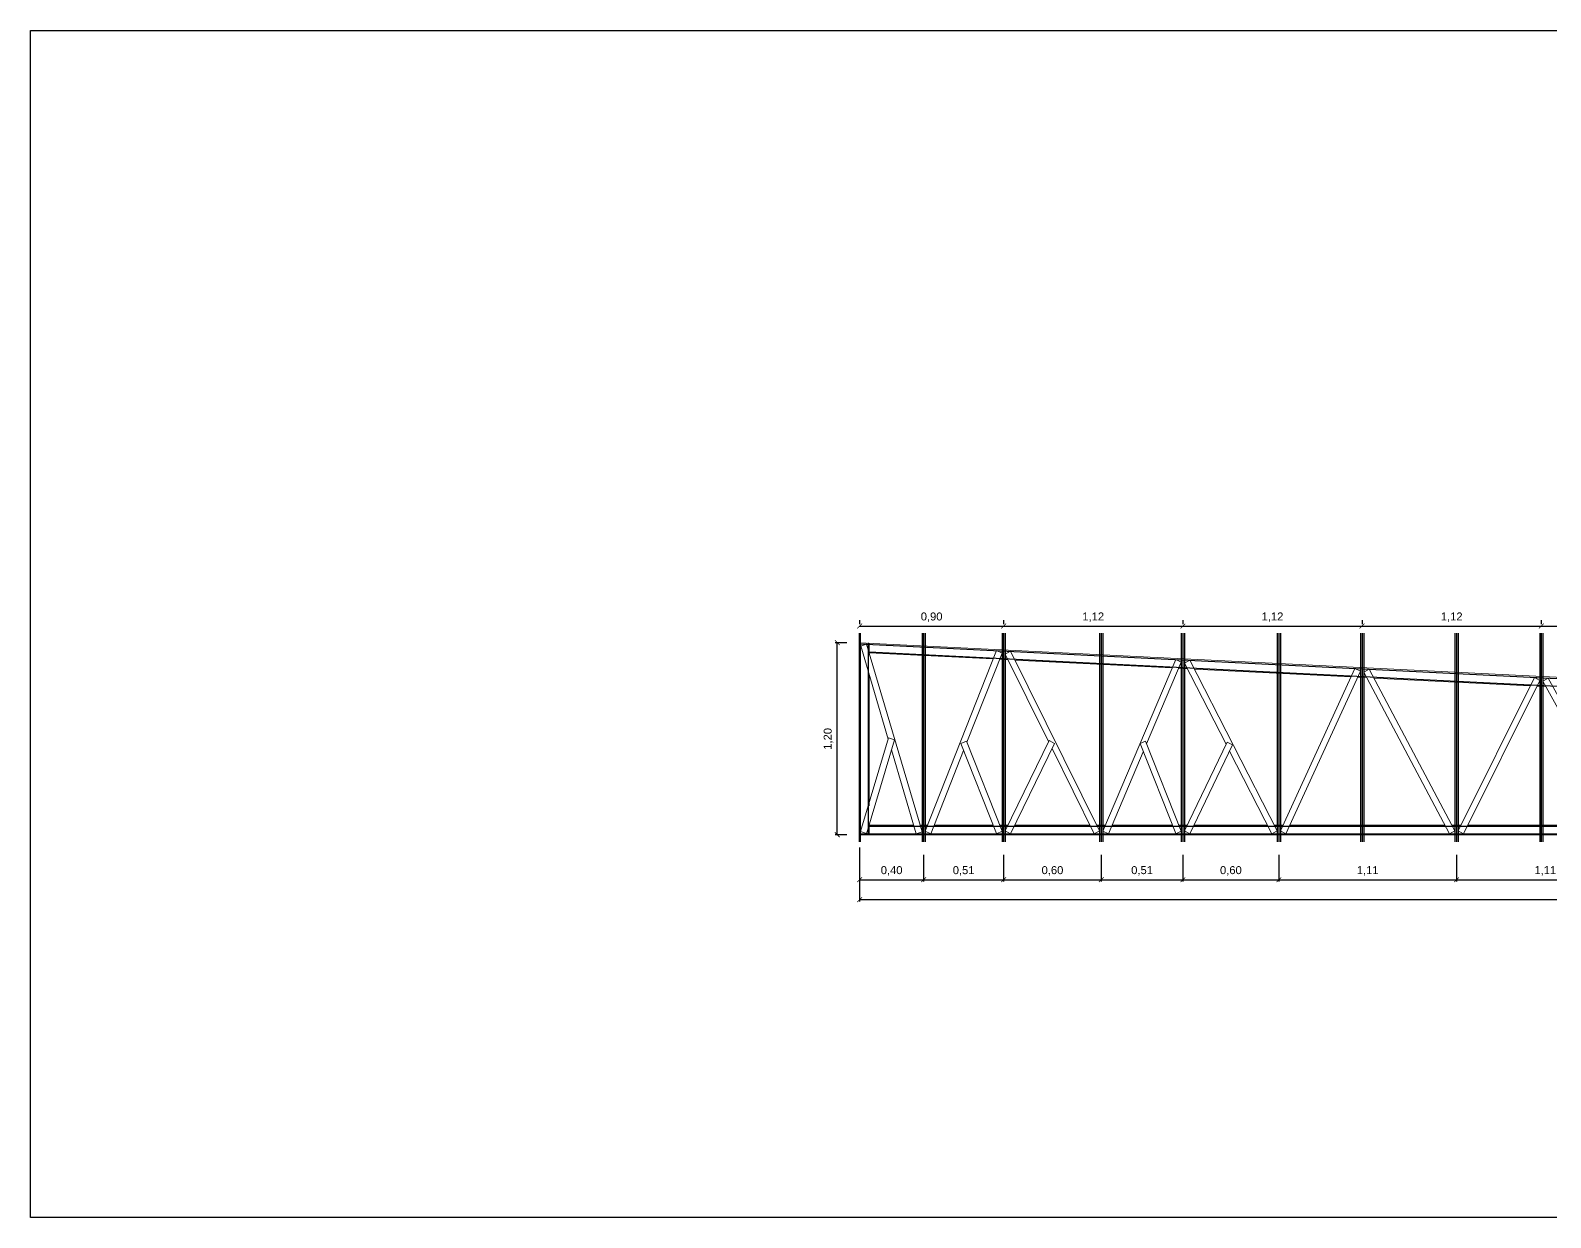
# Model space of a CAD drawing. Header units: millimetres. Extents: x 265 to 899, y -178 to 32.
# Drawn here: x 805.09 to 814.59, y -122.68 to -115.26 of the extents above; entities that cross this region are included whole.
import ezdxf

# ---------------------------------------------------------------- set-up
doc = ezdxf.new("R2010")
doc.units = ezdxf.units.MM
doc.header["$LTSCALE"] = 0.1
doc.header["$MEASUREMENT"] = 0
doc.header["$PDMODE"] = 3
doc.header["$PDSIZE"] = 0.1
doc.linetypes.add('CONTINUA', pattern=[200, 100, 100])
doc.layers.get('DEFPOINTS').update_dxf_attribs({"color": 1})
for name, color, linetype, lineweight in [('00_EST_ANGULARES', 4, 'CONTINUA', 20), ('00_EST_Cotas', 6, 'Continuous', 9), ('00_EST_Viga', 5, 'Continuous', 20), ('00_EST_Viga_Montante', 5, 'Continuous', 20)]:
    doc.layers.add(name, color=color, linetype=linetype, lineweight=lineweight)
doc.layers.add('00_EST_Aux', color=7, linetype='Continuous', true_color=0xd02fca, plot=False)
doc.layers.add('00_EST_NoImprimir', color=1, linetype='Continuous', plot=False)
doc.styles.add('Arial1_50', font='arial.ttf', dxfattribs={"height": 0.05})
doc.dimstyles.new('Cota 1-25-Andres', dxfattribs={"dimtxt": 0.05, "dimasz": 0.03, "dimexe": 0.012, "dimexo": 0.08, "dimgap": 0.025, "dimtad": 1, "dimzin": 0, "dimtxsty": 'Arial1_50', "dimblk1": 'ARCHTICK', "dimblk2": 'ARCHTICK', "dimsah": 1, "dimcen": 0.09, "dimclrd": 256, "dimclre": 256, "dimclrt": 256, "dimazin": 0, "dimtfac": 1, "dimtofl": 0, "dimtmove": 0, "dimatfit": 3, "dimldrblk": 'ARCHTICK', "dimfxl": 1, "dimtolj": 1, "dimtzin": 0, "dimarcsym": 0})

# ---------------------------------------------------------------- blocks, each defined once
blk = doc.blocks.new('_ARCHTICK')
at = {"color": 0, "linetype": 'ByBlock', "const_width": 0.15}
blk.add_lwpolyline([(-0.5, -0.5), (0.5, 0.5)], dxfattribs=at)
blk = doc.blocks.new('*D203')
at = {"layer": '00_EST_Cotas', "lineweight": -2, "transparency": 16777216}
for p, q in [((812.8928, -120.4099), (812.8928, -120.5774)), ((814.0028, -120.4099), (814.0028, -120.5774)), ((812.8928, -120.5654), (814.0028, -120.5654))]:
    blk.add_line(p, q, dxfattribs=at)
at = {"layer": 'DEFPOINTS', "color": 0, "transparency": 16777216}
for p in [(812.8928, -120.3299), (814.0028, -120.3299), (814.0028, -120.5654)]:
    blk.add_point(p, dxfattribs=at)
at = {"layer": '00_EST_Cotas', "lineweight": -2, "transparency": 16777216, "xscale": 0.03, "yscale": 0.03, "zscale": 0.03, "rotation": 180}
blk.add_blockref('_ARCHTICK', (812.8928, -120.5654), dxfattribs=at)
at = {"layer": '00_EST_Cotas', "lineweight": -2, "transparency": 16777216, "xscale": 0.03, "yscale": 0.03, "zscale": 0.03}
blk.add_blockref('_ARCHTICK', (814.0028, -120.5654), dxfattribs=at)
at = {"layer": '00_EST_Cotas', "transparency": 16777216, "insert": (813.4478, -120.5104), "char_height": 0.05, "attachment_point": 5, "style": 'Arial1_50'}
blk.add_mtext('\\A1;1,11', dxfattribs=at)
blk = doc.blocks.new('*D204')
at = {"layer": '00_EST_Cotas', "lineweight": -2, "transparency": 16777216}
for p, q in [((814.0028, -120.4099), (814.0028, -120.5774)), ((815.1128, -120.4099), (815.1128, -120.5774)), ((814.0028, -120.5654), (815.1128, -120.5654))]:
    blk.add_line(p, q, dxfattribs=at)
at = {"layer": 'DEFPOINTS', "color": 0, "transparency": 16777216}
for p in [(814.0028, -120.3299), (815.1128, -120.3299), (815.1128, -120.5654)]:
    blk.add_point(p, dxfattribs=at)
at = {"layer": '00_EST_Cotas', "lineweight": -2, "transparency": 16777216, "xscale": 0.03, "yscale": 0.03, "zscale": 0.03, "rotation": 180}
blk.add_blockref('_ARCHTICK', (814.0028, -120.5654), dxfattribs=at)
at = {"layer": '00_EST_Cotas', "lineweight": -2, "transparency": 16777216, "xscale": 0.03, "yscale": 0.03, "zscale": 0.03}
blk.add_blockref('_ARCHTICK', (815.1128, -120.5654), dxfattribs=at)
at = {"layer": '00_EST_Cotas', "transparency": 16777216, "insert": (814.5578, -120.5104), "char_height": 0.05, "attachment_point": 5, "style": 'Arial1_50'}
blk.add_mtext('\\A1;1,11', dxfattribs=at)
blk = doc.blocks.new('*D212')
at = {"layer": '00_EST_Cotas', "lineweight": -2, "transparency": 16777216}
for p, q in [((810.2728, -118.9445), (810.2728, -118.9682)), ((810.2728, -118.9802), (811.1728, -118.9802)), ((811.1728, -118.9445), (811.1728, -118.9682))]:
    blk.add_line(p, q, dxfattribs=at)
at = {"layer": 'DEFPOINTS', "color": 0, "transparency": 16777216}
for p in [(810.2728, -119.0245), (811.1728, -118.9802), (811.1728, -119.0245)]:
    blk.add_point(p, dxfattribs=at)
at = {"layer": '00_EST_Cotas', "lineweight": -2, "transparency": 16777216, "xscale": 0.03, "yscale": 0.03, "zscale": 0.03, "rotation": 180}
blk.add_blockref('_ARCHTICK', (810.2728, -118.9802), dxfattribs=at)
at = {"layer": '00_EST_Cotas', "lineweight": -2, "transparency": 16777216, "xscale": 0.03, "yscale": 0.03, "zscale": 0.03}
blk.add_blockref('_ARCHTICK', (811.1728, -118.9802), dxfattribs=at)
at = {"layer": '00_EST_Cotas', "transparency": 16777216, "insert": (810.7228, -118.9251), "char_height": 0.05, "attachment_point": 5, "style": 'Arial1_50'}
blk.add_mtext('\\A1;0,90', dxfattribs=at)
blk = doc.blocks.new('*D213')
at = {"layer": '00_EST_Cotas', "lineweight": -2, "transparency": 16777216}
for p, q in [((811.1728, -118.9445), (811.1728, -118.9682)), ((811.1728, -118.9802), (812.2927, -118.9802)), ((812.2927, -118.9445), (812.2927, -118.9682))]:
    blk.add_line(p, q, dxfattribs=at)
at = {"layer": 'DEFPOINTS', "color": 0, "transparency": 16777216}
for p in [(811.1728, -119.0245), (812.2927, -118.9802), (812.2927, -119.0245)]:
    blk.add_point(p, dxfattribs=at)
at = {"layer": '00_EST_Cotas', "lineweight": -2, "transparency": 16777216, "xscale": 0.03, "yscale": 0.03, "zscale": 0.03, "rotation": 180}
blk.add_blockref('_ARCHTICK', (811.1728, -118.9802), dxfattribs=at)
at = {"layer": '00_EST_Cotas', "lineweight": -2, "transparency": 16777216, "xscale": 0.03, "yscale": 0.03, "zscale": 0.03}
blk.add_blockref('_ARCHTICK', (812.2927, -118.9802), dxfattribs=at)
at = {"layer": '00_EST_Cotas', "transparency": 16777216, "insert": (811.7327, -118.9251), "char_height": 0.05, "attachment_point": 5, "style": 'Arial1_50'}
blk.add_mtext('\\A1;1,12', dxfattribs=at)
blk = doc.blocks.new('*D214')
at = {"layer": '00_EST_Cotas', "lineweight": -2, "transparency": 16777216}
for p, q in [((812.2927, -118.9445), (812.2927, -118.9682)), ((812.2927, -118.9802), (813.4128, -118.9802)), ((813.4128, -118.9445), (813.4128, -118.9682))]:
    blk.add_line(p, q, dxfattribs=at)
at = {"layer": 'DEFPOINTS', "color": 0, "transparency": 16777216}
for p in [(812.2927, -119.0245), (813.4128, -118.9802), (813.4128, -119.0245)]:
    blk.add_point(p, dxfattribs=at)
at = {"layer": '00_EST_Cotas', "lineweight": -2, "transparency": 16777216, "xscale": 0.03, "yscale": 0.03, "zscale": 0.03, "rotation": 180}
blk.add_blockref('_ARCHTICK', (812.2927, -118.9802), dxfattribs=at)
at = {"layer": '00_EST_Cotas', "lineweight": -2, "transparency": 16777216, "xscale": 0.03, "yscale": 0.03, "zscale": 0.03}
blk.add_blockref('_ARCHTICK', (813.4128, -118.9802), dxfattribs=at)
at = {"layer": '00_EST_Cotas', "transparency": 16777216, "insert": (812.8528, -118.9251), "char_height": 0.05, "attachment_point": 5, "style": 'Arial1_50'}
blk.add_mtext('\\A1;1,12', dxfattribs=at)
blk = doc.blocks.new('*D215')
at = {"layer": '00_EST_Cotas', "lineweight": -2, "transparency": 16777216}
for p, q in [((813.4128, -118.9445), (813.4128, -118.9682)), ((813.4128, -118.9802), (814.5328, -118.9802)), ((814.5328, -118.9445), (814.5328, -118.9682))]:
    blk.add_line(p, q, dxfattribs=at)
at = {"layer": 'DEFPOINTS', "color": 0, "transparency": 16777216}
for p in [(813.4128, -119.0245), (814.5328, -118.9802), (814.5328, -119.0245)]:
    blk.add_point(p, dxfattribs=at)
at = {"layer": '00_EST_Cotas', "lineweight": -2, "transparency": 16777216, "xscale": 0.03, "yscale": 0.03, "zscale": 0.03, "rotation": 180}
blk.add_blockref('_ARCHTICK', (813.4128, -118.9802), dxfattribs=at)
at = {"layer": '00_EST_Cotas', "lineweight": -2, "transparency": 16777216, "xscale": 0.03, "yscale": 0.03, "zscale": 0.03}
blk.add_blockref('_ARCHTICK', (814.5328, -118.9802), dxfattribs=at)
at = {"layer": '00_EST_Cotas', "transparency": 16777216, "insert": (813.9728, -118.9251), "char_height": 0.05, "attachment_point": 5, "style": 'Arial1_50'}
blk.add_mtext('\\A1;1,12', dxfattribs=at)
blk = doc.blocks.new('*D216')
at = {"layer": '00_EST_Cotas', "lineweight": -2, "transparency": 16777216}
for p, q in [((814.5328, -118.9445), (814.5328, -118.9682)), ((814.5328, -118.9802), (815.6528, -118.9802)), ((815.6528, -118.9445), (815.6528, -118.9682))]:
    blk.add_line(p, q, dxfattribs=at)
at = {"layer": 'DEFPOINTS', "color": 0, "transparency": 16777216}
for p in [(814.5328, -119.0245), (815.6528, -118.9802), (815.6528, -119.0245)]:
    blk.add_point(p, dxfattribs=at)
at = {"layer": '00_EST_Cotas', "lineweight": -2, "transparency": 16777216, "xscale": 0.03, "yscale": 0.03, "zscale": 0.03, "rotation": 180}
blk.add_blockref('_ARCHTICK', (814.5328, -118.9802), dxfattribs=at)
at = {"layer": '00_EST_Cotas', "lineweight": -2, "transparency": 16777216, "xscale": 0.03, "yscale": 0.03, "zscale": 0.03}
blk.add_blockref('_ARCHTICK', (815.6528, -118.9802), dxfattribs=at)
at = {"layer": '00_EST_Cotas', "transparency": 16777216, "insert": (815.0928, -118.9251), "char_height": 0.05, "attachment_point": 5, "style": 'Arial1_50'}
blk.add_mtext('\\A1;1,12', dxfattribs=at)
blk = doc.blocks.new('*D223')
at = {"layer": '00_EST_Cotas', "lineweight": -2, "transparency": 16777216}
for p, q in [((810.2728, -120.4099), (810.2728, -120.5774)), ((810.6728, -120.4099), (810.6728, -120.5774)), ((810.2728, -120.5654), (810.6728, -120.5654))]:
    blk.add_line(p, q, dxfattribs=at)
at = {"layer": 'DEFPOINTS', "color": 0, "transparency": 16777216}
for p in [(810.2728, -120.3299), (810.6728, -120.3299), (810.6728, -120.5654)]:
    blk.add_point(p, dxfattribs=at)
at = {"layer": '00_EST_Cotas', "lineweight": -2, "transparency": 16777216, "xscale": 0.03, "yscale": 0.03, "zscale": 0.03, "rotation": 180}
blk.add_blockref('_ARCHTICK', (810.2728, -120.5654), dxfattribs=at)
at = {"layer": '00_EST_Cotas', "lineweight": -2, "transparency": 16777216, "xscale": 0.03, "yscale": 0.03, "zscale": 0.03}
blk.add_blockref('_ARCHTICK', (810.6728, -120.5654), dxfattribs=at)
at = {"layer": '00_EST_Cotas', "transparency": 16777216, "insert": (810.4728, -120.5104), "char_height": 0.05, "attachment_point": 5, "style": 'Arial1_50'}
blk.add_mtext('\\A1;0,40', dxfattribs=at)
blk = doc.blocks.new('*D224')
at = {"layer": '00_EST_Cotas', "lineweight": -2, "transparency": 16777216}
for p, q in [((810.6728, -120.4099), (810.6728, -120.5774)), ((811.1728, -120.4099), (811.1728, -120.5774)), ((810.6728, -120.5654), (811.1728, -120.5654))]:
    blk.add_line(p, q, dxfattribs=at)
at = {"layer": 'DEFPOINTS', "color": 0, "transparency": 16777216}
for p in [(810.6728, -120.3299), (811.1728, -120.3299), (811.1728, -120.5654)]:
    blk.add_point(p, dxfattribs=at)
at = {"layer": '00_EST_Cotas', "lineweight": -2, "transparency": 16777216, "xscale": 0.03, "yscale": 0.03, "zscale": 0.03, "rotation": 180}
blk.add_blockref('_ARCHTICK', (810.6728, -120.5654), dxfattribs=at)
at = {"layer": '00_EST_Cotas', "lineweight": -2, "transparency": 16777216, "xscale": 0.03, "yscale": 0.03, "zscale": 0.03}
blk.add_blockref('_ARCHTICK', (811.1728, -120.5654), dxfattribs=at)
at = {"layer": '00_EST_Cotas', "transparency": 16777216, "insert": (810.9228, -120.5104), "char_height": 0.05, "attachment_point": 5, "style": 'Arial1_50'}
blk.add_mtext('\\A1;0,51', dxfattribs=at)
blk = doc.blocks.new('*D225')
at = {"layer": '00_EST_Cotas', "lineweight": -2, "transparency": 16777216}
for p, q in [((811.1728, -120.4099), (811.1728, -120.5774)), ((811.7828, -120.4099), (811.7828, -120.5774)), ((811.1728, -120.5654), (811.7828, -120.5654))]:
    blk.add_line(p, q, dxfattribs=at)
at = {"layer": 'DEFPOINTS', "color": 0, "transparency": 16777216}
for p in [(811.1728, -120.3299), (811.7828, -120.3299), (811.7828, -120.5654)]:
    blk.add_point(p, dxfattribs=at)
at = {"layer": '00_EST_Cotas', "lineweight": -2, "transparency": 16777216, "xscale": 0.03, "yscale": 0.03, "zscale": 0.03, "rotation": 180}
blk.add_blockref('_ARCHTICK', (811.1728, -120.5654), dxfattribs=at)
at = {"layer": '00_EST_Cotas', "lineweight": -2, "transparency": 16777216, "xscale": 0.03, "yscale": 0.03, "zscale": 0.03}
blk.add_blockref('_ARCHTICK', (811.7828, -120.5654), dxfattribs=at)
at = {"layer": '00_EST_Cotas', "transparency": 16777216, "insert": (811.4778, -120.5104), "char_height": 0.05, "attachment_point": 5, "style": 'Arial1_50'}
blk.add_mtext('\\A1;0,60', dxfattribs=at)
blk = doc.blocks.new('*D226')
at = {"layer": '00_EST_Cotas', "lineweight": -2, "transparency": 16777216}
for p, q in [((811.7828, -120.4099), (811.7828, -120.5774)), ((812.2927, -120.4099), (812.2927, -120.5774)), ((811.7828, -120.5654), (812.2927, -120.5654))]:
    blk.add_line(p, q, dxfattribs=at)
at = {"layer": 'DEFPOINTS', "color": 0, "transparency": 16777216}
for p in [(811.7828, -120.3299), (812.2927, -120.3299), (812.2927, -120.5654)]:
    blk.add_point(p, dxfattribs=at)
at = {"layer": '00_EST_Cotas', "lineweight": -2, "transparency": 16777216, "xscale": 0.03, "yscale": 0.03, "zscale": 0.03, "rotation": 180}
blk.add_blockref('_ARCHTICK', (811.7828, -120.5654), dxfattribs=at)
at = {"layer": '00_EST_Cotas', "lineweight": -2, "transparency": 16777216, "xscale": 0.03, "yscale": 0.03, "zscale": 0.03}
blk.add_blockref('_ARCHTICK', (812.2927, -120.5654), dxfattribs=at)
at = {"layer": '00_EST_Cotas', "transparency": 16777216, "insert": (812.0378, -120.5104), "char_height": 0.05, "attachment_point": 5, "style": 'Arial1_50'}
blk.add_mtext('\\A1;0,51', dxfattribs=at)
blk = doc.blocks.new('*D227')
at = {"layer": '00_EST_Cotas', "lineweight": -2, "transparency": 16777216}
for p, q in [((812.2927, -120.4099), (812.2927, -120.5774)), ((812.8928, -120.4099), (812.8928, -120.5774)), ((812.2927, -120.5654), (812.8928, -120.5654))]:
    blk.add_line(p, q, dxfattribs=at)
at = {"layer": 'DEFPOINTS', "color": 0, "transparency": 16777216}
for p in [(812.2927, -120.3299), (812.8928, -120.3299), (812.8928, -120.5654)]:
    blk.add_point(p, dxfattribs=at)
at = {"layer": '00_EST_Cotas', "lineweight": -2, "transparency": 16777216, "xscale": 0.03, "yscale": 0.03, "zscale": 0.03, "rotation": 180}
blk.add_blockref('_ARCHTICK', (812.2927, -120.5654), dxfattribs=at)
at = {"layer": '00_EST_Cotas', "lineweight": -2, "transparency": 16777216, "xscale": 0.03, "yscale": 0.03, "zscale": 0.03}
blk.add_blockref('_ARCHTICK', (812.8928, -120.5654), dxfattribs=at)
at = {"layer": '00_EST_Cotas', "transparency": 16777216, "insert": (812.5928, -120.5104), "char_height": 0.05, "attachment_point": 5, "style": 'Arial1_50'}
blk.add_mtext('\\A1;0,60', dxfattribs=at)
blk = doc.blocks.new('*D342')
at = {"layer": '00_EST_Cotas', "lineweight": -2, "transparency": 16777216}
for p, q in [((810.2728, -120.3645), (810.2728, -120.702)), ((822.1728, -120.3645), (822.1728, -120.702)), ((810.2728, -120.69), (822.1728, -120.69))]:
    blk.add_line(p, q, dxfattribs=at)
at = {"layer": 'DEFPOINTS', "color": 0, "transparency": 16777216}
for p in [(810.2728, -120.2845), (822.1728, -120.2845), (822.1728, -120.69)]:
    blk.add_point(p, dxfattribs=at)
at = {"layer": '00_EST_Cotas', "lineweight": -2, "transparency": 16777216, "xscale": 0.03, "yscale": 0.03, "zscale": 0.03, "rotation": 180}
blk.add_blockref('_ARCHTICK', (810.2728, -120.69), dxfattribs=at)
at = {"layer": '00_EST_Cotas', "lineweight": -2, "transparency": 16777216, "xscale": 0.03, "yscale": 0.03, "zscale": 0.03}
blk.add_blockref('_ARCHTICK', (822.1728, -120.69), dxfattribs=at)
at = {"layer": '00_EST_Cotas', "transparency": 16777216, "insert": (816.2228, -120.635), "char_height": 0.05, "attachment_point": 5, "style": 'Arial1_50'}
blk.add_mtext('\\A1;11,90', dxfattribs=at)
blk = doc.blocks.new('*D344')
at = {"layer": '00_EST_Cotas', "lineweight": -2, "transparency": 16777216}
for p, q in [((810.1928, -119.0845), (810.1209, -119.0845)), ((810.1329, -120.2845), (810.1329, -119.0845)), ((810.1928, -120.2845), (810.1209, -120.2845))]:
    blk.add_line(p, q, dxfattribs=at)
at = {"layer": 'DEFPOINTS', "color": 0, "transparency": 16777216}
for p in [(810.1329, -119.0845), (810.2728, -119.0845), (810.2728, -120.2845)]:
    blk.add_point(p, dxfattribs=at)
at = {"layer": '00_EST_Cotas', "lineweight": -2, "transparency": 16777216, "xscale": 0.03, "yscale": 0.03, "zscale": 0.03}
for p, rotation in [((810.1329, -119.0845), 90), ((810.1329, -120.2845), 270)]:
    blk.add_blockref('_ARCHTICK', p, dxfattribs=dict(at, rotation=rotation))
at = {"layer": '00_EST_Cotas', "transparency": 16777216, "insert": (810.0779, -119.6855), "char_height": 0.05, "attachment_point": 5, "rotation": 90, "style": 'Arial1_50'}
blk.add_mtext('\\A1;1,20', dxfattribs=at)

msp = doc.modelspace()

# ---------------------------------------------------------------- linework, layer by layer
at = {"layer": '00_EST_ANGULARES'}
for p, q in [((810.2791, -119.1051), (810.3153, -119.093)), ((810.2796, -119.1049), (810.4518, -119.6872)), ((810.6628, -120.266), (810.3158, -119.093)), ((811.1278, -119.1341), (810.6828, -120.2629)), ((810.9429, -119.707), (811.1628, -119.1492)), ((811.1278, -119.1341), (811.1628, -119.1492)), ((811.1827, -119.1559), (811.2165, -119.1381)), ((811.4537, -119.7024), (811.1828, -119.1559)), ((811.2165, -119.1381), (811.7728, -120.2603)), ((812.2483, -119.1902), (811.7928, -120.2621)), ((812.0663, -119.7156), (812.2827, -119.2062)), ((812.2483, -119.1902), (812.2827, -119.2062)), ((812.3027, -119.2123), (812.3361, -119.194)), ((812.3027, -119.2123), (812.5625, -119.7189)), ((812.8828, -120.2598), (812.3361, -119.194)), ((812.9028, -120.2611), (813.3682, -119.2456)), ((813.4022, -119.2626), (812.9369, -120.2781)), ((813.3682, -119.2456), (813.4023, -119.2626)), ((813.4232, -119.2688), (813.4564, -119.25)), ((813.9596, -120.2781), (813.4232, -119.2688)), ((813.4564, -119.25), (813.9928, -120.2593)), ((814.0128, -120.2601), (814.4892, -119.3017)), ((814.5228, -119.3197), (814.0464, -120.2781)), ((814.5228, -119.3197), (814.4892, -119.3017)), ((814.5428, -119.3256), (814.5756, -119.3063)), ((814.5756, -119.3063), (815.1028, -120.2588)), ((815.0699, -120.2781), (814.5428, -119.3256)), ((810.2792, -120.2653), (810.4541, -119.6794)), ((810.4903, -119.6915), (810.3151, -120.2781)), ((810.4541, -119.6794), (810.4903, -119.6915)), ((810.905, -119.7147), (810.9399, -119.6995)), ((810.9399, -119.6995), (811.1628, -120.2614)), ((811.1828, -120.2605), (811.4566, -119.6963)), ((811.4566, -119.6963), (811.4905, -119.7139)), ((812.025, -119.7147), (812.0599, -119.6995)), ((812.0599, -119.6995), (812.2828, -120.2614)), ((810.4716, -119.754), (810.6266, -120.2781)), ((810.7177, -120.2781), (810.9225, -119.7588)), ((811.1284, -120.2778), (810.905, -119.7147)), ((811.4905, -119.7139), (811.2166, -120.2781)), ((811.7391, -120.2781), (811.4751, -119.7455)), ((811.8274, -120.2781), (812.0451, -119.7655)), ((812.2484, -120.2778), (812.025, -119.7147)), ((812.3028, -120.2605), (812.5689, -119.7055)), ((812.6027, -119.7231), (812.3366, -120.2781)), ((812.5689, -119.7055), (812.6027, -119.7231)), ((812.5844, -119.7614), (812.8493, -120.2781)), ((810.2792, -120.2653), (810.3153, -120.2774)), ((810.6266, -120.2781), (810.6628, -120.266)), ((810.6828, -120.2629), (810.7177, -120.2781)), ((811.1278, -120.2781), (811.1628, -120.2629)), ((811.1828, -120.2605), (811.2166, -120.2781)), ((811.7728, -120.2603), (811.7391, -120.2781)), ((811.8274, -120.2781), (811.7928, -120.2621)), ((812.2478, -120.2781), (812.2828, -120.2629)), ((812.3028, -120.2605), (812.3366, -120.2781)), ((812.8493, -120.2781), (812.8828, -120.2598)), ((812.9369, -120.2781), (812.9028, -120.2611)), ((813.9596, -120.2781), (813.9928, -120.2593)), ((814.0128, -120.2601), (814.0464, -120.2781))]:
    msp.add_line(p, q, dxfattribs=at)
at = {"layer": '00_EST_Aux'}
for p, q in [((810.2728, -120.3299), (810.2728, -119.0245)), ((810.2792, -120.3299), (810.2792, -119.0245)), ((810.6628, -119.0245), (810.6628, -120.3299)), ((810.6728, -119.0245), (810.6728, -120.3299)), ((810.6828, -119.0245), (810.6828, -120.3299)), ((811.1628, -119.0245), (811.1628, -120.3299)), ((811.1728, -119.0245), (811.1728, -120.3299)), ((811.1828, -119.0245), (811.1828, -120.3299)), ((811.7728, -119.0245), (811.7728, -120.3299)), ((811.7828, -119.0245), (811.7828, -120.3299)), ((811.7928, -119.0245), (811.7928, -120.3299)), ((812.2827, -119.0245), (812.2827, -120.3299)), ((812.2927, -119.0245), (812.2927, -120.3299)), ((812.3027, -119.0245), (812.3027, -120.3299)), ((812.8828, -119.0245), (812.8828, -120.3299)), ((812.8928, -119.0245), (812.8928, -120.3299)), ((812.9028, -119.0245), (812.9028, -120.3299)), ((813.4028, -119.0245), (813.4028, -120.3299)), ((813.4128, -119.0245), (813.4128, -120.3299)), ((813.4228, -119.0245), (813.4228, -120.3299)), ((813.9928, -119.0245), (813.9928, -120.3299)), ((814.0028, -119.0245), (814.0028, -120.3299)), ((814.0128, -119.0245), (814.0128, -120.3299)), ((814.5228, -119.0245), (814.5228, -120.3299)), ((814.5328, -119.0245), (814.5328, -120.3299)), ((814.5428, -119.0245), (814.5428, -120.3299)), ((810.2724, -119.0909), (822.1655, -119.6854)), ((810.3264, -119.0845), (810.3264, -120.2845)), ((810.3331, -119.1412), (822.0131, -119.725)), ((810.3328, -120.2309), (822.0128, -120.2309)), ((810.2728, -120.2781), (822.0728, -120.2781))]:
    msp.add_line(p, q, dxfattribs=at)
at = {"layer": '00_EST_NoImprimir'}
msp.add_lwpolyline([(805.0908, -115.2581), (824.3427, -115.2581), (824.3427, -122.6771), (805.0908, -122.6771)], close=True, dxfattribs=at)
at = {"layer": '00_EST_Viga'}
for p, q in [((810.2728, -119.0845), (822.1728, -119.6743)), ((810.2698, -119.1444), (810.2728, -119.1446)), ((810.3328, -119.1476), (811.1072, -119.1863)), ((811.1474, -119.1883), (811.2001, -119.1909)), ((811.2437, -119.1931), (812.2262, -119.2422)), ((812.2666, -119.2442), (812.3205, -119.2469)), ((812.3644, -119.2491), (813.3442, -119.2981)), ((813.385, -119.3001), (813.4413, -119.3029)), ((813.4857, -119.3052), (814.4632, -119.354)), ((814.5047, -119.3561), (814.5612, -119.3589)), ((810.3328, -120.2245), (810.6108, -120.2245)), ((810.6505, -120.2245), (810.6979, -120.2245)), ((810.7389, -120.2245), (811.1072, -120.2245)), ((811.1481, -120.2245), (811.2003, -120.2245)), ((811.2426, -120.2245), (811.7125, -120.2245)), ((811.755, -120.2245), (811.8088, -120.2245)), ((811.8501, -120.2245), (812.2272, -120.2245)), ((812.2682, -120.2245), (812.3201, -120.2245)), ((812.3623, -120.2245), (812.8218, -120.2245)), ((812.8647, -120.2245), (812.9196, -120.2245)), ((812.9614, -120.2245), (813.9311, -120.2245)), ((813.9743, -120.2245), (814.0305, -120.2245)), ((814.073, -120.2245), (815.0403, -120.2245)), ((810.2728, -120.2845), (822.1728, -120.2845))]:
    msp.add_line(p, q, dxfattribs=at)
at = {"layer": '00_EST_Viga_Montante'}
for p, q in [((810.2728, -119.0845), (810.2728, -120.2845)), ((810.3328, -119.0875), (810.3328, -119.1516)), ((810.3328, -119.2858), (810.3328, -120.1045)), ((810.3328, -120.2245), (810.3328, -120.2845))]:
    msp.add_line(p, q, dxfattribs=at)

# ---------------------------------------------------------------- dimensions: what is measured, and where the dimension line sits
at = {"layer": '00_EST_Cotas'}
for base, p1, p2, picture, middle in [((811.1728, -118.9802), (810.2728, -119.0245), (811.1728, -119.0245), '*D212', (810.7228, -118.9251)), ((812.2927, -118.9802), (811.1728, -119.0245), (812.2927, -119.0245), '*D213', (811.7327, -118.9251)), ((813.4128, -118.9802), (812.2927, -119.0245), (813.4128, -119.0245), '*D214', (812.8528, -118.9251)), ((814.5328, -118.9802), (813.4128, -119.0245), (814.5328, -119.0245), '*D215', (813.9728, -118.9251)), ((815.6528, -118.9802), (814.5328, -119.0245), (815.6528, -119.0245), '*D216', (815.0928, -118.9251)), ((810.6728, -120.5654), (810.2728, -120.3299), (810.6728, -120.3299), '*D223', (810.4728, -120.5104)), ((812.2927, -120.5654), (811.7828, -120.3299), (812.2927, -120.3299), '*D226', (812.0378, -120.5104)), ((812.8928, -120.5654), (812.2927, -120.3299), (812.8928, -120.3299), '*D227', (812.5928, -120.5104)), ((814.0028, -120.5654), (812.8928, -120.3299), (814.0028, -120.3299), '*D203', (813.4478, -120.5104)), ((815.1128, -120.5654), (814.0028, -120.3299), (815.1128, -120.3299), '*D204', (814.5578, -120.5104))]:
    dim = msp.add_linear_dim(base=base, p1=p1, p2=p2, dimstyle='Cota 1-25-Andres', dxfattribs=at)
    dim.commit()
    dim.dimension.update_dxf_attribs({"geometry": picture, "text_midpoint": middle})
for base, p2, angle, picture, middle, dimtype in [((810.1329, -119.0845), (810.2728, -119.0845), 90, '*D344', (810.1329, -119.6855), 160), ((822.1728, -120.69), (822.1728, -120.2845), 0, '*D342', (816.2228, -120.69), 161)]:
    dim = msp.add_linear_dim(base=base, p1=(810.2728, -120.2845), p2=p2, angle=angle, dimstyle='Cota 1-25-Andres', dxfattribs=at)
    dim.commit()
    dim.dimension.update_dxf_attribs({"geometry": picture, "text_midpoint": middle, "dimtype": dimtype})
for base, p1, p2, text, picture, middle in [((811.1728, -120.5654), (810.6728, -120.3299), (811.1728, -120.3299), '0,51', '*D224', (810.9228, -120.5104)), ((811.7828, -120.5654), (811.1728, -120.3299), (811.7828, -120.3299), '0,60', '*D225', (811.4778, -120.5104))]:
    dim = msp.add_linear_dim(base=base, p1=p1, p2=p2, text=text, dimstyle='Cota 1-25-Andres', dxfattribs=at)
    dim.commit()
    dim.dimension.update_dxf_attribs({"geometry": picture, "text_midpoint": middle})

doc.saveas('drawing.dxf')
